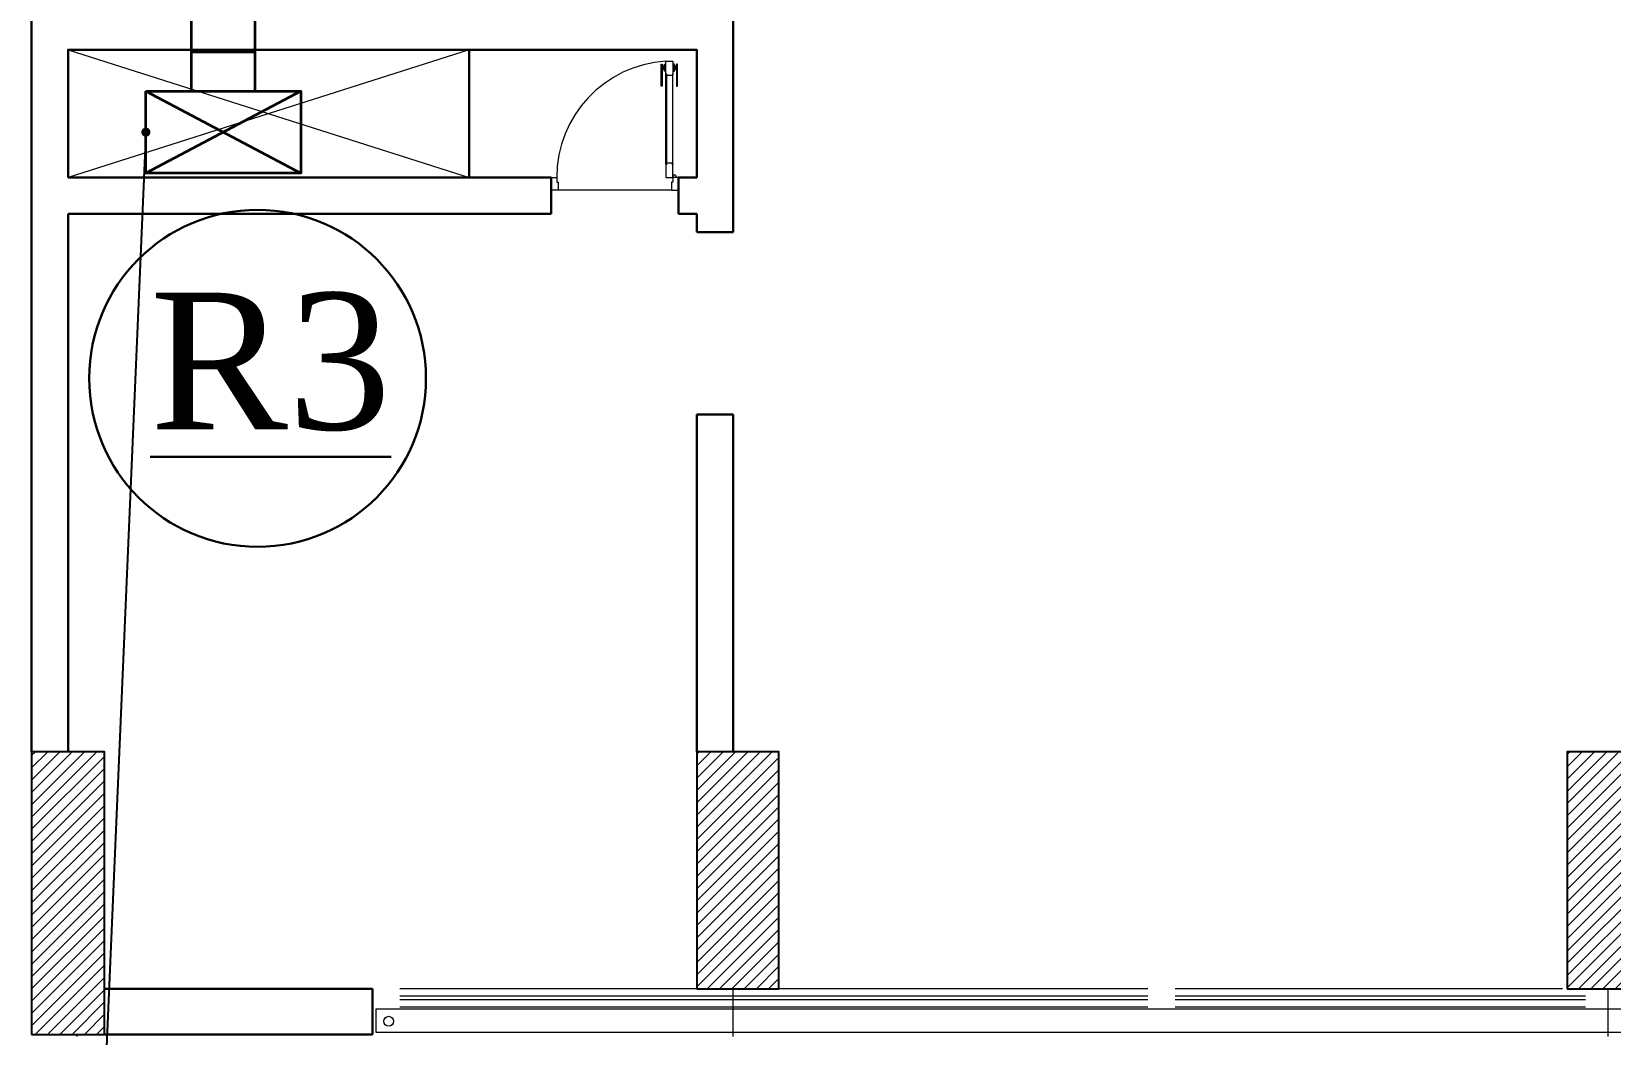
# Model space of a CAD drawing. Extents: x 847 to 949, y 444 to 823.
# Drawn here: x 884.35 to 893.01, y 756.22 to 761.72 of the extents above; entities that cross this region are included whole.
import ezdxf

# ---------------------------------------------------------------- set-up
doc = ezdxf.new("R2010")
doc.units = 0
doc.header["$MEASUREMENT"] = 0
doc.linetypes.add('CENTERX2', pattern=[4, 2.5, -0.5, 0.5, -0.5])
doc.layers.get('0').update_dxf_attribs({"linetype": 'CONTINUOUS', "lineweight": 30})
for name, color, linetype, lineweight in [('04-AC_F.A.DUCT', 4, 'CONTINUOUS', 35), ('AC-TEXT', 15, 'CONTINUOUS', 30), ('axis', 1, 'CENTERX2', 5), ('Column', 6, 'CONTINUOUS', 25), ('DOOR', 30, 'CONTINUOUS', 9), ('Elevation', 150, 'CONTINUOUS', 18), ('hatch', 252, 'CONTINUOUS', 9), ('piping', 15, 'CONTINUOUS', 30), ('Wall', 5, 'CONTINUOUS', 30), ('WINDOW', 4, 'CONTINUOUS', 5)]:
    doc.layers.add(name, color=color, linetype=linetype, lineweight=lineweight)
doc.styles.add('AC', font='romans.shx', dxfattribs={"height": 0.2})
doc.dimstyles.get("Standard").update_dxf_attribs({"dimtxt": 0.12, "dimasz": 0.05, "dimexe": 0.18, "dimexo": 0.0625, "dimgap": 0.09, "dimtad": 0, "dimtih": 1, "dimtoh": 1, "dimzin": 0, "dimdsep": 46, "dimtxsty": 'Standard', "dimblk": 'DOT', "dimcen": 0.09, "dimadec": 0, "dimazin": 0, "dimtfac": 1, "dimtofl": 0, "dimtmove": 0, "dimatfit": 3, "dimldrblk": 'DOT', "dimfxl": 1, "dimtolj": 1, "dimtzin": 0, "dimarcsym": 0})
pattern_1 = [(45, (1093.753867, 442.147005), (-0.0336759605, 0.0336759605), [])]

# ---------------------------------------------------------------- blocks, each defined once
blk = doc.blocks.new('A$C11ED6BD5')
at = {"layer": 'axis', "color": 0, "ltscale": 0.3}
for p, q in [((-27.05, -2.4111), (-27.05, 0.25)), ((-22.25, -2.4111), (-22.25, 0.25)), ((-30.65, -2.4111), (-30.65, 0))]:
    blk.add_line(p, q, dxfattribs=at)
blk = doc.blocks.new('_Dot')
at = {"color": 0, "linetype": 'ByBlock', "lineweight": -2}
blk.add_line((-0.5, 0), (-1, 0), dxfattribs=at)
at = {"color": 0, "linetype": 'ByBlock', "const_width": 0.5}
blk.add_lwpolyline([(-0.25, 0, 1), (0.25, 0, 1)], format="xyb", close=True, dxfattribs=at)

msp = doc.modelspace()

# ---------------------------------------------------------------- hatches: boundary and pattern name
at = {"layer": 'hatch'}
h = msp.add_hatch(dxfattribs=at)
h.set_pattern_fill('ANSI31', color=252, scale=0.015, style=0)
h.set_pattern_definition(pattern_1)
h.paths.add_polyline_path([(884.3467, 756.2191), (884.7467, 756.2191), (884.7467, 757.7691), (884.3467, 757.7691)])
h = msp.add_hatch(dxfattribs=at)
h.set_pattern_fill('ANSI31', color=252, scale=0.015, style=0)
h.set_pattern_definition([(45, (1093.803867, 442.397005), (-0.0336759605, 0.0336759605), [])])
h.paths.add_polyline_path([(887.9967, 756.4691), (888.4467, 756.4691), (888.4467, 757.7691), (887.9967, 757.7691)])
h = msp.add_hatch(dxfattribs=at)
h.set_pattern_fill('ANSI31', color=252, scale=0.015, style=0)
h.set_pattern_definition(pattern_1)
h.paths.add_polyline_path([(892.7717, 756.4691), (893.2217, 756.4691), (893.2217, 757.7691), (892.7717, 757.7691)])

# ---------------------------------------------------------------- linework, layer by layer
at = {"layer": '04-AC_F.A.DUCT'}
for p, q in [((885.224, 761.3925), (885.2241, 766.9948)), ((885.574, 761.3925), (885.574, 766.9948)), ((885.824, 761.3925), (884.974, 760.9425)), ((884.974, 761.3925), (885.824, 760.9425))]:
    msp.add_line(p, q, dxfattribs=at)
msp.add_lwpolyline([(885.224, 761.6074), (885.574, 761.6074)], dxfattribs=at)
msp.add_lwpolyline([(884.974, 761.3925), (885.824, 761.3925), (885.824, 760.9425), (884.974, 760.9425)], close=True, dxfattribs=at)
at = {"layer": 'Column', "color": 252}
for points in [[(884.3467, 756.2191), (884.7467, 756.2191), (884.7467, 757.7691), (884.3467, 757.7691)], [(887.9967, 756.4691), (888.4467, 756.4691), (888.4467, 757.7691), (887.9967, 757.7691)], [(892.7717, 756.4691), (893.2217, 756.4691), (893.2217, 757.7691), (892.7717, 757.7691)]]:
    msp.add_lwpolyline(points, close=True, dxfattribs=at)
at = {"layer": 'DOOR', "color": 252}
for p, q in [((887.8263, 760.9929), (887.8263, 761.4829)), ((887.8298, 761.4829), (887.8298, 760.9929)), ((887.8625, 761.4829), (887.8625, 760.9929)), ((887.8659, 760.9929), (887.8659, 761.4829)), ((887.8578, 760.8491), (887.2356, 760.8491))]:
    msp.add_line(p, q, dxfattribs=at)
for points in [[(887.8068, 761.4206), (887.8012, 761.4206), (887.8012, 761.5412), (887.8068, 761.5412)], [(887.815, 761.5287), (887.8105, 761.5287), (887.8105, 761.5146), (887.815, 761.5146)], [(887.8625, 761.4868), (887.8625, 761.479), (887.8298, 761.479), (887.8298, 761.4868), (887.8267, 761.4868), (887.8267, 761.5568), (887.8267, 761.5568), (887.8656, 761.5568), (887.8656, 761.4868)], [(887.8772, 761.5287), (887.8818, 761.5287), (887.8818, 761.5146), (887.8772, 761.5146)], [(887.8855, 761.4206), (887.8911, 761.4206), (887.8911, 761.5412), (887.8855, 761.5412)], [(887.1967, 760.8491), (887.1967, 760.9191), (887.2279, 760.9191), (887.2279, 760.8925), (887.2357, 760.8925), (887.2356, 760.8491)], [(887.8625, 760.9891), (887.8625, 760.9968), (887.8298, 760.9968), (887.8298, 760.9891), (887.8267, 760.9891), (887.8267, 760.9191), (887.8267, 760.9191), (887.8656, 760.9191), (887.8656, 760.9891)], [(887.8967, 760.8491), (887.8967, 760.9191), (887.8656, 760.9191), (887.8656, 760.8925), (887.8578, 760.8925), (887.8578, 760.8491)]]:
    msp.add_lwpolyline(points, close=True, dxfattribs=at)
for points in [[(887.8068, 761.5285, -1), (887.8105, 761.5285), (887.8105, 761.5285), (887.8105, 761.5148), (887.8105, 761.5148, -1), (887.8068, 761.5148), (887.8068, 761.5148)], [(887.8855, 761.5285, 1), (887.8818, 761.5285), (887.8818, 761.5285), (887.8818, 761.5148), (887.8818, 761.5148, 1), (887.8855, 761.5148), (887.8855, 761.5148)], [(887.8298, 761.4794), (887.8298, 761.4794, -1), (887.8298, 761.4864)], [(887.8625, 761.4794), (887.8625, 761.4794, 1), (887.8625, 761.4864)], [(887.8298, 760.9964), (887.8298, 760.9964, 1), (887.8298, 760.9895)], [(887.8625, 760.9964), (887.8625, 760.9964, -1), (887.8625, 760.9895)]]:
    msp.add_lwpolyline(points, format="xyb", close=True, dxfattribs=at)
for points in [[(887.8189, 761.5096), (887.815, 761.5096), (887.815, 761.5337), (887.8189, 761.5337)], [(887.8267, 761.5023), (887.8189, 761.5023), (887.8189, 761.5412), (887.8267, 761.5412)], [(887.8656, 761.5023), (887.8734, 761.5023), (887.8734, 761.5412), (887.8656, 761.5412)], [(887.8734, 761.5096), (887.8772, 761.5096), (887.8772, 761.5337), (887.8734, 761.5337)]]:
    msp.add_lwpolyline(points, dxfattribs=at)
msp.add_circle((887.8734, 760.9268), 0.00778, dxfattribs=at)
msp.add_arc((887.8668, 760.9191), 0.639, 93.60232, 180, dxfattribs=at)
at = {"layer": 'Elevation', "color": 252}
msp.add_lwpolyline([(886.2367, 756.3591), (899.8867, 756.3591), (899.8867, 756.2291), (886.2367, 756.2291)], close=True, dxfattribs=at)
msp.add_circle((886.306, 756.2911), 0.0273, dxfattribs=at)
at = {"layer": 'hatch', "color": 252}
for p, q in [((886.7467, 761.6191), (884.5467, 760.9191)), ((884.5467, 761.6191), (886.7467, 760.9191))]:
    msp.add_line(p, q, dxfattribs=at)
at = {"layer": 'piping', "color": 2, "linetype": 'Continuous'}
msp.add_circle((885.5868, 759.8174), 0.9239, dxfattribs=at)
at = {"layer": 'Wall', "color": 252, "linetype": 'Continuous'}
for p, q in [((887.1967, 760.9191), (887.1967, 760.7191)), ((887.8967, 760.9191), (887.8967, 760.7191)), ((884.5467, 760.7191), (884.5467, 757.7691)), ((887.8967, 760.7191), (887.9967, 760.7191)), ((887.9967, 760.6191), (888.1967, 760.6191)), ((887.9967, 759.6191), (888.1967, 759.6191)), ((886.2167, 756.4691), (884.7467, 756.4691)), ((886.2167, 756.4691), (886.2167, 756.2191)), ((886.2167, 756.2191), (884.7467, 756.2191))]:
    msp.add_line(p, q, dxfattribs=at)
for points in [[(884.3467, 764.6691), (884.3467, 757.7691)], [(888.1967, 764.6691), (888.1967, 760.6191)], [(884.5467, 761.6191), (884.5467, 761.6191), (887.9967, 761.6191), (887.9967, 760.9191), (887.8967, 760.9191)], [(884.5467, 761.6191), (884.5467, 760.9191)], [(886.7467, 761.6191), (886.7467, 760.9191)], [(887.1967, 760.9191), (884.5467, 760.9191)], [(884.5467, 760.7191), (887.1967, 760.7191)], [(887.9967, 760.7191), (887.9967, 760.6191)], [(887.9967, 759.6191), (887.9967, 757.7691)], [(888.1967, 759.6191), (888.1967, 757.7691)]]:
    msp.add_lwpolyline(points, dxfattribs=at)
at = {"layer": 'WINDOW', "color": 252, "linetype": 'Continuous'}
for p, q in [((890.4717, 756.4691), (886.3667, 756.4691)), ((890.4717, 756.4291), (886.3667, 756.4291)), ((892.7467, 756.4691), (890.6217, 756.4691)), ((892.8717, 756.4291), (890.6217, 756.4291)), ((890.4717, 756.4091), (886.3667, 756.4091)), ((890.4717, 756.3691), (886.3667, 756.3691)), ((892.8717, 756.4091), (890.6217, 756.4091)), ((892.8717, 756.3691), (890.6217, 756.3691))]:
    msp.add_line(p, q, dxfattribs=at)

# ---------------------------------------------------------------- block references
at = {"layer": 'axis', "color": 252}
msp.add_blockref('A$C11ED6BD5', (915.2467, 756.2191), dxfattribs=at)

# ---------------------------------------------------------------- texts
at = {"layer": 'piping', "color": 2, "linetype": 'Continuous', "insert": (884.9976, 760.2871), "char_height": 0.75, "width": 18.560817, "attachment_point": 1, "style": 'AC'}
msp.add_mtext('\\A1;{\\fTimes New Roman|b0|i0|c0|p18;\\L\\C1;R3\\fArial|b0|i0|c0|p34;\\l\\P\\fTimes New Roman|b0|i0|c0|p18;\\C34;  }', dxfattribs=at)

# ---------------------------------------------------------------- leaders
at = {"layer": 'AC-TEXT', "color": 7, "linetype": 'Continuous'}
msp.add_leader([(884.974, 761.1675), (884.6717, 754.1624), (881.7872, 754.1624)], dimstyle='Standard', override={"dimgap": 0.09, "dimtad": 0}, dxfattribs=at)

doc.saveas('drawing.dxf')
